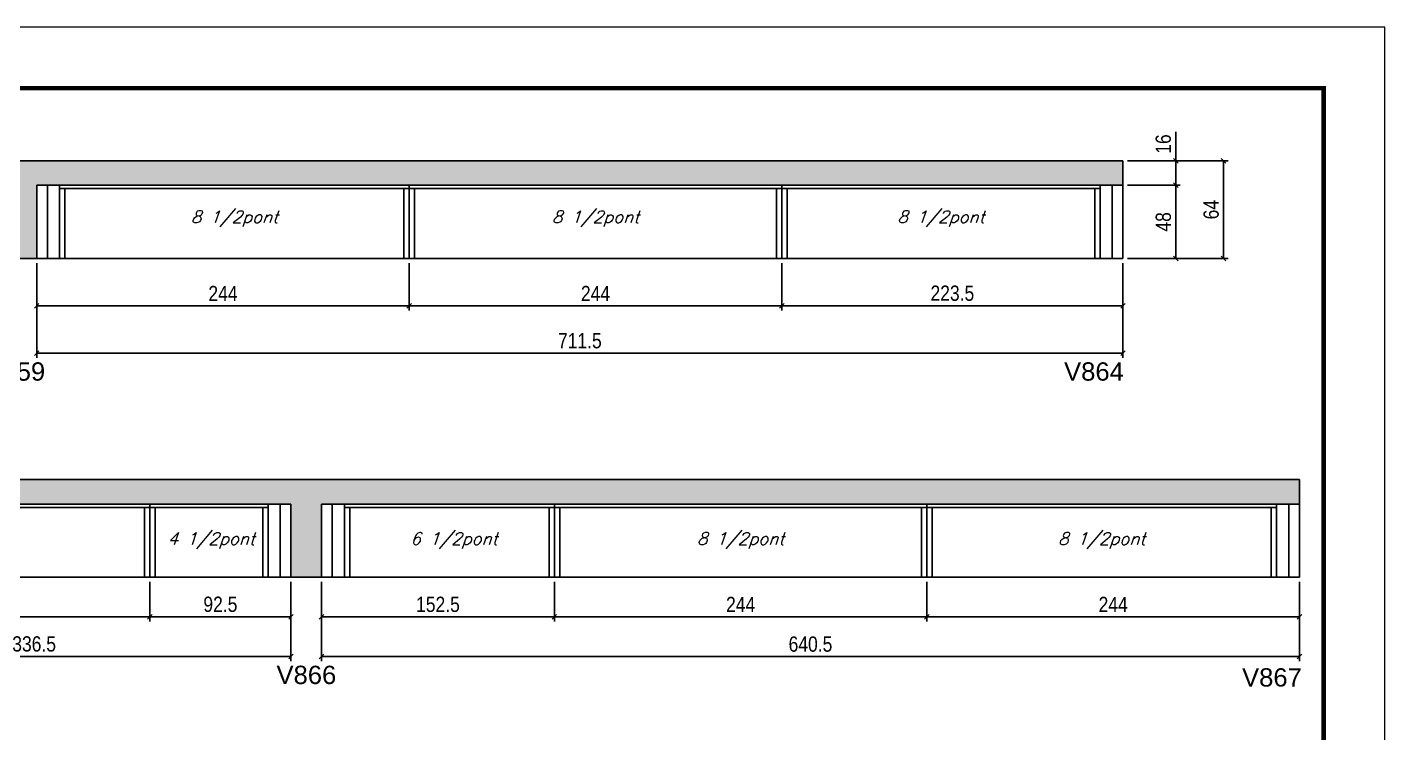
# Model space of a CAD drawing. Extents: x 3309 to 9590, y -2522 to 14608.
# Drawn here: x 3905 to 4794, y 8402 to 8865 of the extents above; entities that cross this region are included whole.
import ezdxf

# ---------------------------------------------------------------- set-up
doc = ezdxf.new("R2010")
doc.units = 0
doc.linetypes.add('DASHED', pattern=[0.75, 0.5, -0.25])
for name, color, linetype in [('5', 5, 'Continuous'), ('COTA', 241, 'Continuous'), ('Painéis', 200, 'Continuous'), ('SARR_2.2x7', 40, 'Continuous'), ('SARR_3.5x7', 81, 'Continuous'), ('texto', 7, 'Continuous')]:
    doc.layers.add(name, color=color, linetype=linetype)
doc.layers.add('Folhas', color=255, linetype='Continuous', lineweight=9)
doc.layers.add('SARRAFO DE PRESSAO', color=251, linetype='DASHED', lineweight=9)
doc.styles.add('COTA TECNICA', font='techl___.ttf', dxfattribs={"height": 10})
doc.styles.add('Romans', font='romans.shx')
doc.styles.get("Standard").update_dxf_attribs({"font": 'arial.ttf'})
doc.dimstyles.new('PAINEL', dxfattribs={"dimtxt": 10, "dimasz": 3, "dimexe": 3, "dimexo": 3, "dimgap": 3, "dimtad": 1, "dimdec": 1, "dimzin": 12, "dimdsep": 46, "dimtxsty": 'COTA TECNICA', "dimblk1": 'OBLIQUE', "dimblk2": 'OBLIQUE', "dimsah": 1, "dimcen": 0.9, "dimclrd": 4, "dimclre": 4, "dimclrt": 240, "dimadec": 1, "dimazin": 3, "dimtfac": 1, "dimtdec": 1, "dimtmove": 0, "dimatfit": 3, "dimfxl": 1, "dimtolj": 1, "dimtzin": 12, "dimarcsym": 0})

# ---------------------------------------------------------------- blocks, each defined once
blk = doc.blocks.new('9999999999')
at = {"layer": 'Folhas'}
blk.add_lwpolyline([(98138.98, 34190.21), (99623.98, 34190.21), (99623.98, 35240.21), (98138.98, 35240.21)], close=True, dxfattribs=at)
at = {"layer": 'Folhas', "color": 30, "const_width": 3}
blk.add_lwpolyline([(98213.98, 34230.21), (99583.98, 34230.21), (99583.98, 35200.21), (98213.98, 35200.21)], close=True, dxfattribs=at)
blk = doc.blocks.new('_Oblique')
at = {"color": 0, "linetype": 'ByBlock', "lineweight": -2}
blk.add_line((-0.5, -0.5), (0.5, 0.5), dxfattribs=at)
blk = doc.blocks.new('*D2054')
at = {"layer": 'COTA', "color": 4, "linetype": 'ByBlock', "lineweight": -2, "transparency": 16777216}
for p, q in [((4155.35, 8710.34), (4155.35, 8679.32)), ((4399.35, 8710.34), (4399.35, 8679.32)), ((4399.35, 8682.32), (4155.35, 8682.32))]:
    blk.add_line(p, q, dxfattribs=at)
at = {"layer": 'Defpoints', "color": 0, "linetype": 'ByBlock', "transparency": 16777216}
for p in [(4155.35, 8713.34), (4399.35, 8713.34), (4155.35, 8682.32)]:
    blk.add_point(p, dxfattribs=at)
at = {"layer": 'COTA', "color": 4, "linetype": 'ByBlock', "lineweight": -2, "transparency": 16777216, "xscale": 3, "yscale": 3, "zscale": 3, "rotation": 180}
blk.add_blockref('_Oblique', (4155.35, 8682.32), dxfattribs=at)
at = {"layer": 'COTA', "color": 4, "linetype": 'ByBlock', "lineweight": -2, "transparency": 16777216, "xscale": 3, "yscale": 3, "zscale": 3}
blk.add_blockref('_Oblique', (4399.35, 8682.32), dxfattribs=at)
at = {"layer": 'COTA', "color": 240, "linetype": 'ByBlock', "transparency": 16777216, "insert": (4277.35, 8690.39), "char_height": 10, "attachment_point": 5, "style": 'COTA TECNICA'}
blk.add_mtext('\\A1;244', dxfattribs=at)
blk = doc.blocks.new('*D2055')
at = {"layer": 'COTA', "color": 4, "linetype": 'ByBlock', "lineweight": -2, "transparency": 16777216}
for p, q in [((3911.35, 8710.34), (3911.35, 8679.32)), ((4155.35, 8710.34), (4155.35, 8679.32)), ((4155.35, 8682.32), (3911.35, 8682.32))]:
    blk.add_line(p, q, dxfattribs=at)
at = {"layer": 'Defpoints', "color": 0, "linetype": 'ByBlock', "transparency": 16777216}
for p in [(3911.35, 8713.34), (4155.35, 8713.34), (3911.35, 8682.32)]:
    blk.add_point(p, dxfattribs=at)
at = {"layer": 'COTA', "color": 4, "linetype": 'ByBlock', "lineweight": -2, "transparency": 16777216, "xscale": 3, "yscale": 3, "zscale": 3, "rotation": 180}
blk.add_blockref('_Oblique', (3911.35, 8682.32), dxfattribs=at)
at = {"layer": 'COTA', "color": 4, "linetype": 'ByBlock', "lineweight": -2, "transparency": 16777216, "xscale": 3, "yscale": 3, "zscale": 3}
blk.add_blockref('_Oblique', (4155.35, 8682.32), dxfattribs=at)
at = {"layer": 'COTA', "color": 240, "linetype": 'ByBlock', "transparency": 16777216, "insert": (4033.35, 8690.39), "char_height": 10, "attachment_point": 5, "style": 'COTA TECNICA'}
blk.add_mtext('\\A1;244', dxfattribs=at)
blk = doc.blocks.new('*D2061')
at = {"layer": 'COTA', "color": 4, "linetype": 'ByBlock', "lineweight": -2, "transparency": 16777216}
for p, q in [((3911.35, 8710.34), (3911.35, 8648.3)), ((4622.85, 8710.34), (4622.85, 8648.3)), ((4622.85, 8651.3), (3911.35, 8651.3))]:
    blk.add_line(p, q, dxfattribs=at)
at = {"layer": 'Defpoints', "color": 0, "linetype": 'ByBlock', "transparency": 16777216}
for p in [(3911.35, 8713.34), (4622.85, 8713.34), (3911.35, 8651.3)]:
    blk.add_point(p, dxfattribs=at)
at = {"layer": 'COTA', "color": 4, "linetype": 'ByBlock', "lineweight": -2, "transparency": 16777216, "xscale": 3, "yscale": 3, "zscale": 3, "rotation": 180}
blk.add_blockref('_Oblique', (3911.35, 8651.3), dxfattribs=at)
at = {"layer": 'COTA', "color": 4, "linetype": 'ByBlock', "lineweight": -2, "transparency": 16777216, "xscale": 3, "yscale": 3, "zscale": 3}
blk.add_blockref('_Oblique', (4622.85, 8651.3), dxfattribs=at)
at = {"layer": 'COTA', "color": 240, "linetype": 'ByBlock', "transparency": 16777216, "insert": (4267.1, 8659.41), "char_height": 10, "attachment_point": 5, "style": 'COTA TECNICA'}
blk.add_mtext('\\A1;711.5', dxfattribs=at)
blk = doc.blocks.new('*D2062')
at = {"layer": 'COTA', "color": 4, "lineweight": -2, "transparency": 16777216}
for p, q in [((4399.35, 8710.34), (4399.35, 8679.32)), ((4622.85, 8710.34), (4622.85, 8679.32)), ((4399.35, 8682.32), (4622.85, 8682.32))]:
    blk.add_line(p, q, dxfattribs=at)
at = {"layer": 'Defpoints', "color": 0, "transparency": 16777216}
for p in [(4399.35, 8713.34, 0), (4622.85, 8713.34, 0), (4622.85, 8682.32)]:
    blk.add_point(p, dxfattribs=at)
at = {"layer": 'COTA', "color": 4, "lineweight": -2, "transparency": 16777216, "xscale": 3, "yscale": 3, "zscale": 3, "rotation": 180}
blk.add_blockref('_Oblique', (4399.35, 8682.32), dxfattribs=at)
at = {"layer": 'COTA', "color": 4, "lineweight": -2, "transparency": 16777216, "xscale": 3, "yscale": 3, "zscale": 3}
blk.add_blockref('_Oblique', (4622.85, 8682.32), dxfattribs=at)
at = {"layer": 'COTA', "color": 240, "transparency": 16777216, "insert": (4511.1, 8690.54), "char_height": 10, "attachment_point": 5, "style": 'COTA TECNICA'}
blk.add_mtext('\\A1;223.5', dxfattribs=at)
blk = doc.blocks.new('*D2063')
at = {"layer": 'COTA', "color": 4, "lineweight": -2, "transparency": 16777216}
for p, q in [((4625.85, 8761.34), (4660.41, 8761.34)), ((4657.41, 8761.34), (4657.41, 8713.34)), ((4625.85, 8713.34), (4660.41, 8713.34))]:
    blk.add_line(p, q, dxfattribs=at)
at = {"layer": 'Defpoints', "color": 0, "transparency": 16777216}
for p in [(4622.85, 8761.34, 0), (4622.85, 8713.34, 0), (4657.41, 8713.34)]:
    blk.add_point(p, dxfattribs=at)
at = {"layer": 'COTA', "color": 4, "lineweight": -2, "transparency": 16777216, "xscale": 3, "yscale": 3, "zscale": 3}
for p, rotation in [((4657.41, 8761.34), 90), ((4657.41, 8713.34), 270)]:
    blk.add_blockref('_Oblique', p, dxfattribs=dict(at, rotation=rotation))
at = {"layer": 'COTA', "color": 240, "transparency": 16777216, "insert": (4649.32, 8737.34), "char_height": 10, "attachment_point": 5, "rotation": 90, "style": 'COTA TECNICA'}
blk.add_mtext('\\A1;48', dxfattribs=at)
blk = doc.blocks.new('*D2056')
at = {"layer": 'COTA', "color": 4, "linetype": 'ByBlock', "lineweight": -2, "transparency": 16777216}
for p, q in [((3985.41, 8501.42), (3985.41, 8475.5)), ((4077.91, 8501.42), (4077.91, 8475.5)), ((4077.91, 8478.5), (3985.41, 8478.5))]:
    blk.add_line(p, q, dxfattribs=at)
at = {"layer": 'Defpoints', "color": 0, "linetype": 'ByBlock', "transparency": 16777216}
for p in [(3985.41, 8504.42), (4077.91, 8504.42), (3985.41, 8478.5)]:
    blk.add_point(p, dxfattribs=at)
at = {"layer": 'COTA', "color": 4, "linetype": 'ByBlock', "lineweight": -2, "transparency": 16777216, "xscale": 3, "yscale": 3, "zscale": 3, "rotation": 180}
blk.add_blockref('_Oblique', (3985.41, 8478.5), dxfattribs=at)
at = {"layer": 'COTA', "color": 4, "linetype": 'ByBlock', "lineweight": -2, "transparency": 16777216, "xscale": 3, "yscale": 3, "zscale": 3}
blk.add_blockref('_Oblique', (4077.91, 8478.5), dxfattribs=at)
at = {"layer": 'COTA', "color": 240, "linetype": 'ByBlock', "transparency": 16777216, "insert": (4031.66, 8486.64), "char_height": 10, "attachment_point": 5, "style": 'COTA TECNICA'}
blk.add_mtext('\\A1;92.5', dxfattribs=at)
blk = doc.blocks.new('*D2057')
at = {"layer": 'COTA', "color": 4, "linetype": 'ByBlock', "lineweight": -2, "transparency": 16777216}
for p, q in [((3741.41, 8501.42), (3741.41, 8475.5)), ((3985.41, 8501.42), (3985.41, 8475.5)), ((3985.41, 8478.5), (3741.41, 8478.5))]:
    blk.add_line(p, q, dxfattribs=at)
at = {"layer": 'Defpoints', "color": 0, "linetype": 'ByBlock', "transparency": 16777216}
for p in [(3741.41, 8504.42), (3985.41, 8504.42), (3741.41, 8478.5)]:
    blk.add_point(p, dxfattribs=at)
at = {"layer": 'COTA', "color": 4, "linetype": 'ByBlock', "lineweight": -2, "transparency": 16777216, "xscale": 3, "yscale": 3, "zscale": 3, "rotation": 180}
blk.add_blockref('_Oblique', (3741.41, 8478.5), dxfattribs=at)
at = {"layer": 'COTA', "color": 4, "linetype": 'ByBlock', "lineweight": -2, "transparency": 16777216, "xscale": 3, "yscale": 3, "zscale": 3}
blk.add_blockref('_Oblique', (3985.41, 8478.5), dxfattribs=at)
at = {"layer": 'COTA', "color": 240, "linetype": 'ByBlock', "transparency": 16777216, "insert": (3863.41, 8486.58), "char_height": 10, "attachment_point": 5, "style": 'COTA TECNICA'}
blk.add_mtext('\\A1;244', dxfattribs=at)
blk = doc.blocks.new('*D2064')
at = {"layer": 'COTA', "color": 4, "linetype": 'ByBlock', "lineweight": -2, "transparency": 16777216}
for p, q in [((3741.41, 8501.42), (3741.41, 8449.44)), ((4077.91, 8501.42), (4077.91, 8449.44)), ((4077.91, 8452.44), (3741.41, 8452.44))]:
    blk.add_line(p, q, dxfattribs=at)
at = {"layer": 'Defpoints', "color": 0, "linetype": 'ByBlock', "transparency": 16777216}
for p in [(3741.41, 8504.42), (4077.91, 8504.42), (3741.41, 8452.44)]:
    blk.add_point(p, dxfattribs=at)
at = {"layer": 'COTA', "color": 4, "linetype": 'ByBlock', "lineweight": -2, "transparency": 16777216, "xscale": 3, "yscale": 3, "zscale": 3, "rotation": 180}
blk.add_blockref('_Oblique', (3741.41, 8452.44), dxfattribs=at)
at = {"layer": 'COTA', "color": 4, "linetype": 'ByBlock', "lineweight": -2, "transparency": 16777216, "xscale": 3, "yscale": 3, "zscale": 3}
blk.add_blockref('_Oblique', (4077.91, 8452.44), dxfattribs=at)
at = {"layer": 'COTA', "color": 240, "linetype": 'ByBlock', "transparency": 16777216, "insert": (3909.66, 8460.66), "char_height": 10, "attachment_point": 5, "style": 'COTA TECNICA'}
blk.add_mtext('\\A1;336.5', dxfattribs=at)
blk = doc.blocks.new('*D2058')
at = {"layer": 'COTA', "color": 4, "linetype": 'ByBlock', "lineweight": -2, "transparency": 16777216}
for p, q in [((4097.91, 8501.42), (4097.91, 8475.5)), ((4250.41, 8501.42), (4250.41, 8475.5)), ((4250.41, 8478.5), (4097.91, 8478.5))]:
    blk.add_line(p, q, dxfattribs=at)
at = {"layer": 'Defpoints', "color": 0, "linetype": 'ByBlock', "transparency": 16777216}
for p in [(4097.91, 8504.42), (4250.41, 8504.42), (4097.91, 8478.5)]:
    blk.add_point(p, dxfattribs=at)
at = {"layer": 'COTA', "color": 4, "linetype": 'ByBlock', "lineweight": -2, "transparency": 16777216, "xscale": 3, "yscale": 3, "zscale": 3, "rotation": 180}
blk.add_blockref('_Oblique', (4097.91, 8478.5), dxfattribs=at)
at = {"layer": 'COTA', "color": 4, "linetype": 'ByBlock', "lineweight": -2, "transparency": 16777216, "xscale": 3, "yscale": 3, "zscale": 3}
blk.add_blockref('_Oblique', (4250.41, 8478.5), dxfattribs=at)
at = {"layer": 'COTA', "color": 240, "linetype": 'ByBlock', "transparency": 16777216, "insert": (4174.16, 8486.61), "char_height": 10, "attachment_point": 5, "style": 'COTA TECNICA'}
blk.add_mtext('\\A1;152.5', dxfattribs=at)
blk = doc.blocks.new('*D2065')
at = {"layer": 'COTA', "color": 4, "linetype": 'ByBlock', "lineweight": -2, "transparency": 16777216}
for p, q in [((4097.91, 8501.42), (4097.91, 8449.44)), ((4738.41, 8501.42), (4738.41, 8449.44)), ((4738.41, 8452.44), (4097.91, 8452.44))]:
    blk.add_line(p, q, dxfattribs=at)
at = {"layer": 'Defpoints', "color": 0, "linetype": 'ByBlock', "transparency": 16777216}
for p in [(4097.91, 8504.42), (4738.41, 8504.42), (4097.91, 8452.44)]:
    blk.add_point(p, dxfattribs=at)
at = {"layer": 'COTA', "color": 4, "linetype": 'ByBlock', "lineweight": -2, "transparency": 16777216, "xscale": 3, "yscale": 3, "zscale": 3, "rotation": 180}
blk.add_blockref('_Oblique', (4097.91, 8452.44), dxfattribs=at)
at = {"layer": 'COTA', "color": 4, "linetype": 'ByBlock', "lineweight": -2, "transparency": 16777216, "xscale": 3, "yscale": 3, "zscale": 3}
blk.add_blockref('_Oblique', (4738.41, 8452.44), dxfattribs=at)
at = {"layer": 'COTA', "color": 240, "linetype": 'ByBlock', "transparency": 16777216, "insert": (4418.16, 8460.55), "char_height": 10, "attachment_point": 5, "style": 'COTA TECNICA'}
blk.add_mtext('\\A1;640.5', dxfattribs=at)
blk = doc.blocks.new('*D2059')
at = {"layer": 'COTA', "color": 4, "lineweight": -2, "transparency": 16777216}
for p, q in [((4250.41, 8501.42), (4250.41, 8475.5)), ((4494.41, 8501.42), (4494.41, 8475.5)), ((4250.41, 8478.5), (4494.41, 8478.5))]:
    blk.add_line(p, q, dxfattribs=at)
at = {"layer": 'Defpoints', "color": 0, "transparency": 16777216}
for p in [(4250.41, 8504.42, 0), (4494.41, 8504.42, 0), (4494.41, 8478.5)]:
    blk.add_point(p, dxfattribs=at)
at = {"layer": 'COTA', "color": 4, "lineweight": -2, "transparency": 16777216, "xscale": 3, "yscale": 3, "zscale": 3, "rotation": 180}
blk.add_blockref('_Oblique', (4250.41, 8478.5), dxfattribs=at)
at = {"layer": 'COTA', "color": 4, "lineweight": -2, "transparency": 16777216, "xscale": 3, "yscale": 3, "zscale": 3}
blk.add_blockref('_Oblique', (4494.41, 8478.5), dxfattribs=at)
at = {"layer": 'COTA', "color": 240, "transparency": 16777216, "insert": (4372.41, 8486.58), "char_height": 10, "attachment_point": 5, "style": 'COTA TECNICA'}
blk.add_mtext('\\A1;244', dxfattribs=at)
blk = doc.blocks.new('*D2066')
at = {"layer": 'COTA', "color": 4, "lineweight": -2, "transparency": 16777216}
for p, q in [((4494.41, 8501.42), (4494.41, 8475.5)), ((4738.41, 8501.42), (4738.41, 8475.5)), ((4494.41, 8478.5), (4738.41, 8478.5))]:
    blk.add_line(p, q, dxfattribs=at)
at = {"layer": 'Defpoints', "color": 0, "transparency": 16777216}
for p in [(4494.41, 8504.42, 0), (4738.41, 8504.42, 0), (4738.41, 8478.5)]:
    blk.add_point(p, dxfattribs=at)
at = {"layer": 'COTA', "color": 4, "lineweight": -2, "transparency": 16777216, "xscale": 3, "yscale": 3, "zscale": 3, "rotation": 180}
blk.add_blockref('_Oblique', (4494.41, 8478.5), dxfattribs=at)
at = {"layer": 'COTA', "color": 4, "lineweight": -2, "transparency": 16777216, "xscale": 3, "yscale": 3, "zscale": 3}
blk.add_blockref('_Oblique', (4738.41, 8478.5), dxfattribs=at)
at = {"layer": 'COTA', "color": 240, "transparency": 16777216, "insert": (4616.41, 8486.58), "char_height": 10, "attachment_point": 5, "style": 'COTA TECNICA'}
blk.add_mtext('\\A1;244', dxfattribs=at)
blk = doc.blocks.new('*D2067')
at = {"layer": 'COTA', "color": 4, "lineweight": -2, "transparency": 16777216}
for p, q in [((4625.85, 8777.34), (4691.73, 8777.34)), ((4688.73, 8713.34), (4688.73, 8777.34)), ((4625.85, 8713.34), (4691.73, 8713.34))]:
    blk.add_line(p, q, dxfattribs=at)
at = {"layer": 'Defpoints', "color": 0, "transparency": 16777216}
for p in [(4622.85, 8777.34), (4688.73, 8777.34), (4622.85, 8713.34)]:
    blk.add_point(p, dxfattribs=at)
at = {"layer": 'COTA', "color": 4, "lineweight": -2, "transparency": 16777216, "xscale": 3, "yscale": 3, "zscale": 3}
for p, rotation in [((4688.73, 8777.34), 90), ((4688.73, 8713.34), 270)]:
    blk.add_blockref('_Oblique', p, dxfattribs=dict(at, rotation=rotation))
at = {"layer": 'COTA', "color": 240, "transparency": 16777216, "insert": (4680.63, 8745.34), "char_height": 10, "attachment_point": 5, "rotation": 90, "style": 'COTA TECNICA'}
blk.add_mtext('\\A1;64', dxfattribs=at)
blk = doc.blocks.new('*D2068')
at = {"layer": 'COTA', "color": 4, "lineweight": -2, "transparency": 16777216}
for p, q in [((4657.41, 8777.34), (4657.41, 8796.35)), ((4625.85, 8777.34), (4660.41, 8777.34)), ((4657.41, 8761.34), (4657.41, 8777.34)), ((4625.85, 8761.34), (4660.41, 8761.34))]:
    blk.add_line(p, q, dxfattribs=at)
at = {"layer": 'Defpoints', "color": 0, "transparency": 16777216}
for p in [(4622.85, 8777.34), (4657.41, 8777.34), (4622.85, 8761.34)]:
    blk.add_point(p, dxfattribs=at)
at = {"layer": 'COTA', "color": 4, "lineweight": -2, "transparency": 16777216, "xscale": 3, "yscale": 3, "zscale": 3}
for p, rotation in [((4657.41, 8777.34), 90), ((4657.41, 8761.34), 270)]:
    blk.add_blockref('_Oblique', p, dxfattribs=dict(at, rotation=rotation))
at = {"layer": 'COTA', "color": 240, "transparency": 16777216, "insert": (4649.31, 8788.35), "char_height": 10, "attachment_point": 5, "rotation": 90, "style": 'COTA TECNICA'}
blk.add_mtext('\\A1;16', dxfattribs=at)

msp = doc.modelspace()

# ---------------------------------------------------------------- hatches: boundary and pattern name
at = {"layer": 'COTA'}
h = msp.add_hatch(dxfattribs=at)
h.set_pattern_fill('AR-CONC', color=256, scale=0.03)
h.paths.add_polyline_path([(4622.85, 8761.34), (4622.85, 8777.34), (3758.85, 8777.34), (3758.85, 8761.34), (3881.35, 8761.34), (3881.35, 8713.34), (3911.35, 8713.34), (3911.35, 8761.34)])
h = msp.add_hatch(dxfattribs=at)
h.set_pattern_fill('AR-CONC', color=256, scale=0.03)
h.paths.add_polyline_path([(4097.91, 8552.42), (4738.41, 8552.42), (4738.41, 8568.42), (3741.41, 8568.42), (3741.41, 8552.42), (4077.91, 8552.42), (4077.91, 8504.42), (4097.91, 8504.42)])

# ---------------------------------------------------------------- linework, layer by layer
for p, q in [((4622.85, 8777.34), (3758.85, 8777.34)), ((4622.85, 8761.34), (4622.85, 8777.34)), ((3881.35, 8713.34), (3911.35, 8713.34)), ((4738.41, 8568.42), (3741.41, 8568.42)), ((4738.41, 8552.42), (4738.41, 8568.42)), ((4077.91, 8504.42), (4097.91, 8504.42))]:
    msp.add_line(p, q, dxfattribs=at)
at = {"layer": 'Painéis', "linetype": 'ByBlock'}
for p, q in [((4622.85, 8761.34), (3911.35, 8761.34)), ((3911.35, 8713.34), (3911.35, 8761.34)), ((4155.35, 8713.34), (4155.35, 8761.34)), ((4399.35, 8713.34), (4399.35, 8761.34)), ((4622.85, 8713.34), (4622.85, 8761.34)), ((4622.85, 8713.34), (3911.35, 8713.34)), ((4077.91, 8552.42), (3741.41, 8552.42)), ((3985.41, 8504.42), (3985.41, 8552.42)), ((4077.91, 8504.42), (4077.91, 8552.42)), ((4738.41, 8552.42), (4097.91, 8552.42)), ((4097.91, 8504.42), (4097.91, 8552.42)), ((4250.41, 8504.42), (4250.41, 8552.42)), ((4494.41, 8504.42), (4494.41, 8552.42)), ((4738.41, 8504.42), (4738.41, 8552.42)), ((4077.91, 8504.42), (3741.41, 8504.42)), ((4738.41, 8504.42), (4097.91, 8504.42))]:
    msp.add_line(p, q, dxfattribs=at)
at = {"layer": 'SARR_2.2x7', "linetype": 'Continuous'}
for p, q in [((3918.35, 8713.34), (3918.35, 8761.34)), ((4615.85, 8713.34), (4615.85, 8761.34)), ((4155.35, 8759.14), (3926.35, 8759.14)), ((4399.35, 8759.14), (4155.35, 8759.14)), ((4607.85, 8759.14), (4399.35, 8759.14)), ((3985.41, 8550.22), (3756.41, 8550.22)), ((4062.91, 8550.22), (3985.41, 8550.22)), ((4070.91, 8504.42), (4070.91, 8552.42)), ((4104.91, 8504.42), (4104.91, 8552.42)), ((4250.41, 8550.22), (4112.91, 8550.22)), ((4494.41, 8550.22), (4250.41, 8550.22)), ((4723.41, 8550.22), (4494.41, 8550.22)), ((4731.41, 8504.42), (4731.41, 8552.42))]:
    msp.add_line(p, q, dxfattribs=at)
at = {"layer": 'SARR_3.5x7'}
for p, q in [((3926.35, 8761.34), (3926.35, 8713.34)), ((4607.85, 8761.34), (4607.85, 8713.34)), ((3929.85, 8759.14), (3929.85, 8713.34)), ((4151.85, 8759.14), (4151.85, 8713.34)), ((4158.85, 8759.14), (4158.85, 8713.34)), ((4395.85, 8759.14), (4395.85, 8713.34)), ((4402.85, 8759.14), (4402.85, 8713.34)), ((4604.35, 8759.14), (4604.35, 8713.34)), ((3981.91, 8550.22), (3981.91, 8504.42)), ((3988.91, 8550.22), (3988.91, 8504.42)), ((4059.41, 8550.22), (4059.41, 8504.42)), ((4062.91, 8552.42), (4062.91, 8504.42)), ((4112.91, 8552.42), (4112.91, 8504.42)), ((4116.41, 8550.22), (4116.41, 8504.42)), ((4246.91, 8550.22), (4246.91, 8504.42)), ((4253.91, 8550.22), (4253.91, 8504.42)), ((4490.91, 8550.22), (4490.91, 8504.42)), ((4497.91, 8550.22), (4497.91, 8504.42)), ((4719.91, 8550.22), (4719.91, 8504.42)), ((4723.41, 8552.42), (4723.41, 8504.42))]:
    msp.add_line(p, q, dxfattribs=at)

# ---------------------------------------------------------------- block references
at = {"layer": 'SARRAFO DE PRESSAO', "color": 6, "linetype": 'ByBlock'}
msp.add_blockref('9999999999', (-94829.61, -26375.22), dxfattribs=at)

# ---------------------------------------------------------------- texts
at = {"layer": '5', "linetype": 'Continuous'}
for s, p in [('V859', (3877.76, 8633.28)), ('V864', (4584.27, 8633.28)), ('V866', (4068.41, 8434.43)), ('V867', (4700.85, 8432.78))]:
    msp.add_text(s, height=12, rotation=0.00004, dxfattribs=at).set_placement(p)
at = {"layer": 'texto', "color": 2, "char_height": 8, "attachment_point": 5, "style": 'Romans'}
for s, insert in [('{\\Q19;\\C256;8 1/2pont}', (4040.85, 8739.34)), ('{\\Q19;\\C256;8 1/2pont}', (4277.35, 8739.34)), ('{\\Q19;\\C256;8 1/2pont}', (4503.6, 8739.34)), ('{\\Q19;\\C256;4 1/2pont}', (4025.66, 8528.42)), ('{\\Q19;\\C256;6 1/2pont}', (4184.66, 8528.42)), ('{\\Q19;\\C256;8 1/2pont}', (4372.41, 8528.42)), ('{\\Q19;\\C256;8 1/2pont}', (4608.91, 8528.42))]:
    msp.add_mtext(s, dxfattribs=dict(at, insert=insert))

# ---------------------------------------------------------------- dimensions: what is measured, and where the dimension line sits
at = {"layer": 'COTA'}
for base, p1, p2, picture, middle in [((4657.41, 8777.34), (4622.85, 8761.34), (4622.85, 8777.34), '*D2068', (4649.31, 8788.35)), ((4688.73, 8777.34), (4622.85, 8713.34), (4622.85, 8777.34), '*D2067', (4680.63, 8745.34)), ((4657.41, 8713.34, 0), (4622.85, 8761.34), (4622.85, 8713.34), '*D2063', (4649.32, 8737.34, 0))]:
    dim = msp.add_linear_dim(base=base, p1=p1, p2=p2, angle=90, dimstyle='PAINEL', dxfattribs=at)
    dim.commit()
    dim.dimension.update_dxf_attribs({"geometry": picture, "text_midpoint": middle})
at = {"layer": 'COTA', "linetype": 'ByBlock'}
for base, p1, p2, picture, middle in [((3911.35, 8682.32), (4155.35, 8713.34), (3911.35, 8713.34), '*D2055', (4033.35, 8690.39)), ((3741.41, 8478.5), (3985.41, 8504.42), (3741.41, 8504.42), '*D2057', (3863.41, 8486.58)), ((4097.91, 8478.5), (4250.41, 8504.42), (4097.91, 8504.42), '*D2058', (4174.16, 8486.61))]:
    dim = msp.add_linear_dim(base=base, p1=p1, p2=p2, angle=180, dimstyle='PAINEL', override={"dimtmove": 1}, dxfattribs=at)
    dim.commit()
    dim.dimension.update_dxf_attribs({"geometry": picture, "text_midpoint": middle})
for base, p1, p2, picture, middle in [((3911.35, 8651.3), (4622.85, 8713.34), (3911.35, 8713.34), '*D2061', (4267.1, 8659.41)), ((4155.35, 8682.32), (4399.35, 8713.34), (4155.35, 8713.34), '*D2054', (4277.35, 8690.39)), ((3741.41, 8452.44), (4077.91, 8504.42), (3741.41, 8504.42), '*D2064', (3909.66, 8460.66)), ((3985.41, 8478.5), (4077.91, 8504.42), (3985.41, 8504.42), '*D2056', (4031.66, 8486.64)), ((4097.91, 8452.44), (4738.41, 8504.42), (4097.91, 8504.42), '*D2065', (4418.16, 8460.55))]:
    dim = msp.add_linear_dim(base=base, p1=p1, p2=p2, angle=180, dimstyle='PAINEL', dxfattribs=at)
    dim.commit()
    dim.dimension.update_dxf_attribs({"geometry": picture, "text_midpoint": middle})
at = {"layer": 'COTA'}
for base, p1, p2, picture, middle in [((4622.85, 8682.32, 0), (4399.35, 8713.34), (4622.85, 8713.34), '*D2062', (4511.1, 8690.54, 0)), ((4494.41, 8478.5, 0), (4250.41, 8504.42), (4494.41, 8504.42), '*D2059', (4372.41, 8486.58, 0)), ((4738.41, 8478.5, 0), (4494.41, 8504.42), (4738.41, 8504.42), '*D2066', (4616.41, 8486.58, 0))]:
    dim = msp.add_linear_dim(base=base, p1=p1, p2=p2, dimstyle='PAINEL', dxfattribs=at)
    dim.commit()
    dim.dimension.update_dxf_attribs({"geometry": picture, "text_midpoint": middle})

doc.saveas('drawing.dxf')
